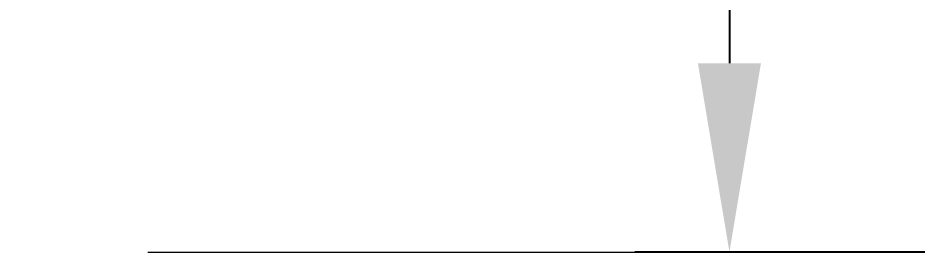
# Model space of a CAD drawing. Header units: inches. Extents: x -6 to 195, y -3 to 126.
# Drawn here: x -6.264 to -1.509, y 108.632 to 109.872 of the extents above; entities that cross this region are included whole.
import ezdxf

# ---------------------------------------------------------------- set-up
doc = ezdxf.new("R2010")
doc.units = ezdxf.units.IN
doc.layers.add('ZANO_R', color=7, linetype='Continuous', lineweight=0)
doc.layers.add('ZANO_W', color=1, linetype='Continuous', lineweight=0)
doc.styles.get("Standard").update_dxf_attribs({"font": 'arial.ttf'})
doc.dimstyles.new('amerykanie', dxfattribs={"dimtxt": 50, "dimasz": 50, "dimexe": 0.5, "dimexo": 0.5, "dimgap": 1, "dimtad": 1, "dimdec": 0, "dimzin": 0, "dimlunit": 5, "dimtxsty": 'Standard', "dimcen": 0.09, "dimclrd": 1, "dimclre": 1, "dimclrt": 1, "dimazin": 0, "dimtfac": 1, "dimtdec": 0, "dimtmove": 0, "dimatfit": 3, "dimfxl": 1, "dimtzin": 0, "dimarcsym": 1})

# ---------------------------------------------------------------- blocks, each defined once
blk = doc.blocks.new('*D376')
at = {"layer": 'ZANO_W', "color": 1, "lineweight": -2}
for p, q in [((4.1156, 126.3483), (-3.0009, 126.3483)), ((-2.5009, 125.3483), (-2.5009, 109.6318)), ((2.2144, 108.6318), (-3.0009, 108.6318))]:
    blk.add_line(p, q, dxfattribs=at)
at = {"layer": 'ZANO_W', "color": 1}
for points in [[(-2.3342, 125.3483), (-2.6676, 125.3483), (-2.5009, 126.3483)], [(-2.6676, 109.6318), (-2.3342, 109.6318), (-2.5009, 108.6318)]]:
    blk.add_solid(points, dxfattribs=at)
at = {"layer": 'ZANO_W', "color": 1, "insert": (-3.8411, 117.49), "char_height": 1.625, "attachment_point": 5, "rotation": 90}
blk.add_mtext('17 11/16', dxfattribs=at)

msp = doc.modelspace()

# ---------------------------------------------------------------- linework, layer by layer
at = {"layer": 'ZANO_R'}
msp.add_lwpolyline([(-5.57761, 108.63175), (188.97026, 108.63175)], dxfattribs=at)

# ---------------------------------------------------------------- dimensions: what is measured, and where the dimension line sits
at = {"layer": 'ZANO_W'}
dim = msp.add_linear_dim(base=(-2.50092, 108.63175), p1=(4.61559, 126.34829), p2=(2.71445, 108.63175), angle=90, dimstyle='amerykanie', override={"dimtxt": 1.625, "dimasz": 1, "dimgap": 0.5, "dimdec": 4, "dimaunit": 1, "dimadec": 1, "dimtdec": 4, "dimtmove": 1, "dimfrac": 2}, dxfattribs=at)
dim.commit()
dim.dimension.update_dxf_attribs({"geometry": '*D376', "text_midpoint": (-3.84113, 117.49002)})

doc.saveas('drawing.dxf')
